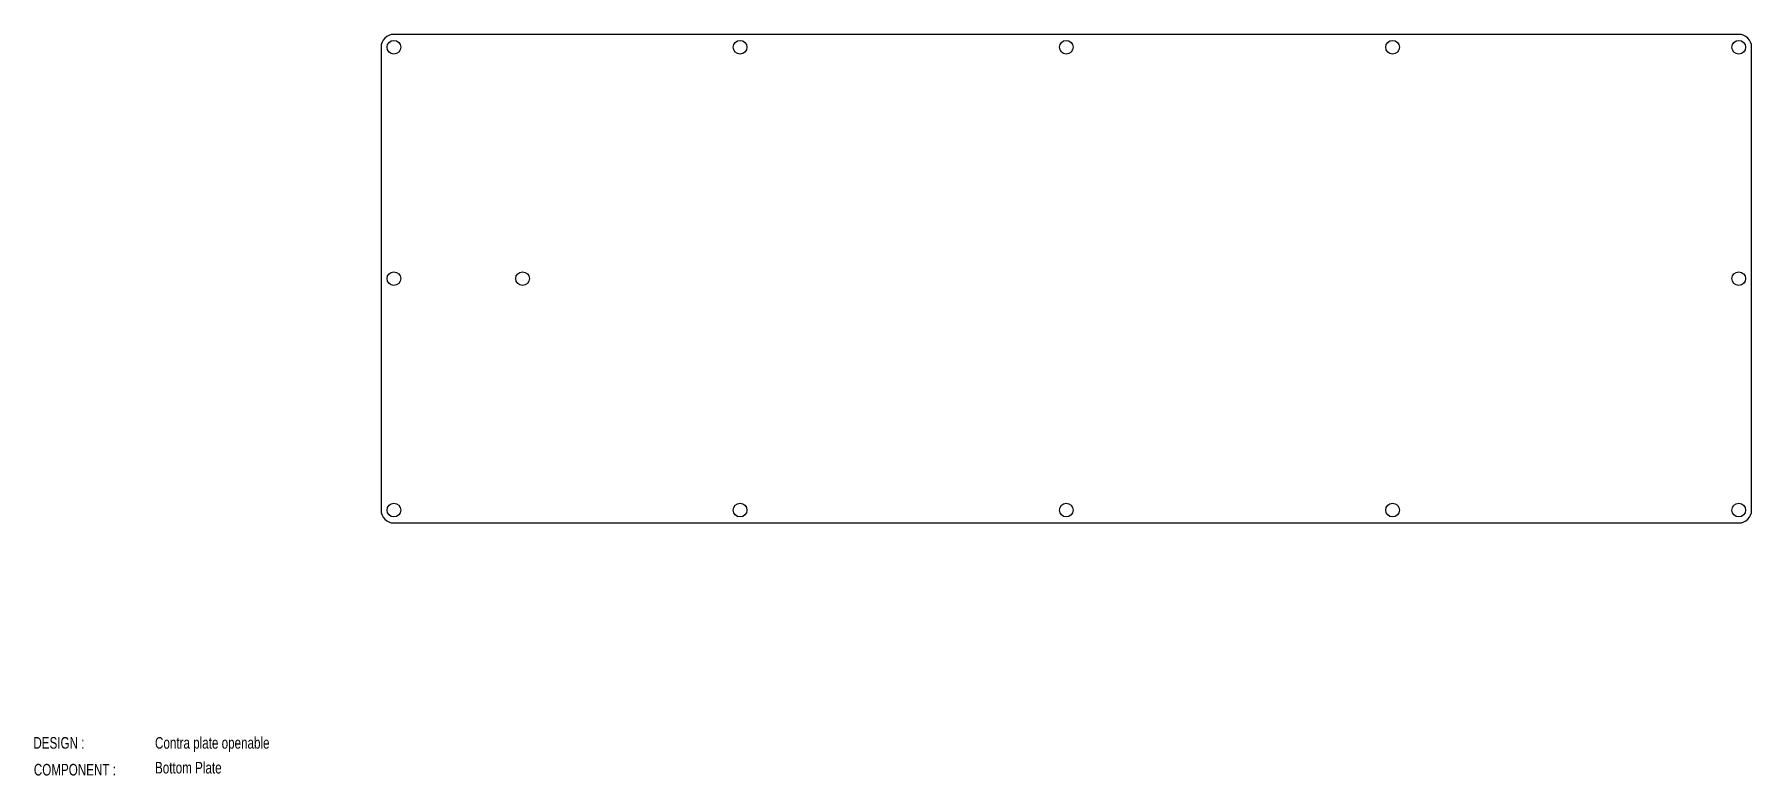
# Model space of a CAD drawing. Header units: millimetres. Extents: x 27 to 328, y 32 to 162.
import ezdxf
from ezdxf.enums import TextEntityAlignment as Align

# ---------------------------------------------------------------- set-up
doc = ezdxf.new("R2010")
doc.units = ezdxf.units.MM
doc.layers.add('TITLE_BLOCK', color=7, linetype='Continuous')
doc.styles.add('SLDTEXTSTYLE0', font='TXT', dxfattribs={"width": 0.75})

# ---------------------------------------------------------------- blocks, each defined once
blk = doc.blocks.new('FlatpatternBlock')
at = {"color": 7, "linetype": 'Continuous', "lineweight": 18, "char_height": 2.032, "attachment_point": 1, "style": 'SLDTEXTSTYLE0'}
for s, insert in [('DESIGN :', (26.92, 39.17)), ('COMPONENT :', (27, 34.47))]:
    blk.add_mtext(s, dxfattribs=dict(at, insert=insert))
at = {"color": 7, "linetype": 'Continuous', "lineweight": 18, "style": 'SLDTEXTSTYLE0', "width": 0.75}
blk.add_attdef('AUTOATTR4', text='', height=3.56, dxfattribs=at).set_placement((27.06, 41.3), align=Align.BOTTOM_LEFT)

msp = doc.modelspace()

# ---------------------------------------------------------------- linework, layer by layer
at = {"color": 7, "linetype": 'Continuous', "lineweight": 25}
for p, q in [((87.82, 160.03), (87.82, 78.93)), ((325.67, 162.28), (90.07, 162.28)), ((327.92, 78.93), (327.92, 160.03)), ((90.07, 76.68), (325.67, 76.68))]:
    msp.add_line(p, q, dxfattribs=at)
for centre in [(90.07, 160.03), (150.72, 160.03), (207.87, 160.03), (265.02, 160.03), (325.67, 160.03), (90.07, 119.48), (112.62, 119.48), (325.67, 119.48), (90.07, 78.93), (150.72, 78.93), (207.87, 78.93), (265.02, 78.93), (325.67, 78.93)]:
    msp.add_circle(centre, 1.2, dxfattribs=at)
for centre, start, end in [((90.07, 160.03), 90, 180), ((325.67, 160.03), 0, 90), ((90.07, 78.93), 180, 270), ((325.67, 78.93), 270, 0)]:
    msp.add_arc(centre, 2.25, start, end, dxfattribs=at)

# ---------------------------------------------------------------- block references
at = {"layer": 'TITLE_BLOCK'}
msp.add_blockref('FlatpatternBlock', (0, 0), dxfattribs=at)

# ---------------------------------------------------------------- texts
at = {"layer": 'TITLE_BLOCK', "char_height": 2.032, "attachment_point": 1, "style": 'SLDTEXTSTYLE0'}
for s, insert in [('Contra plate openable', (48.23, 39.17)), ('Bottom Plate', (48.23, 34.82))]:
    msp.add_mtext(s, dxfattribs=dict(at, insert=insert))

doc.saveas('drawing.dxf')
